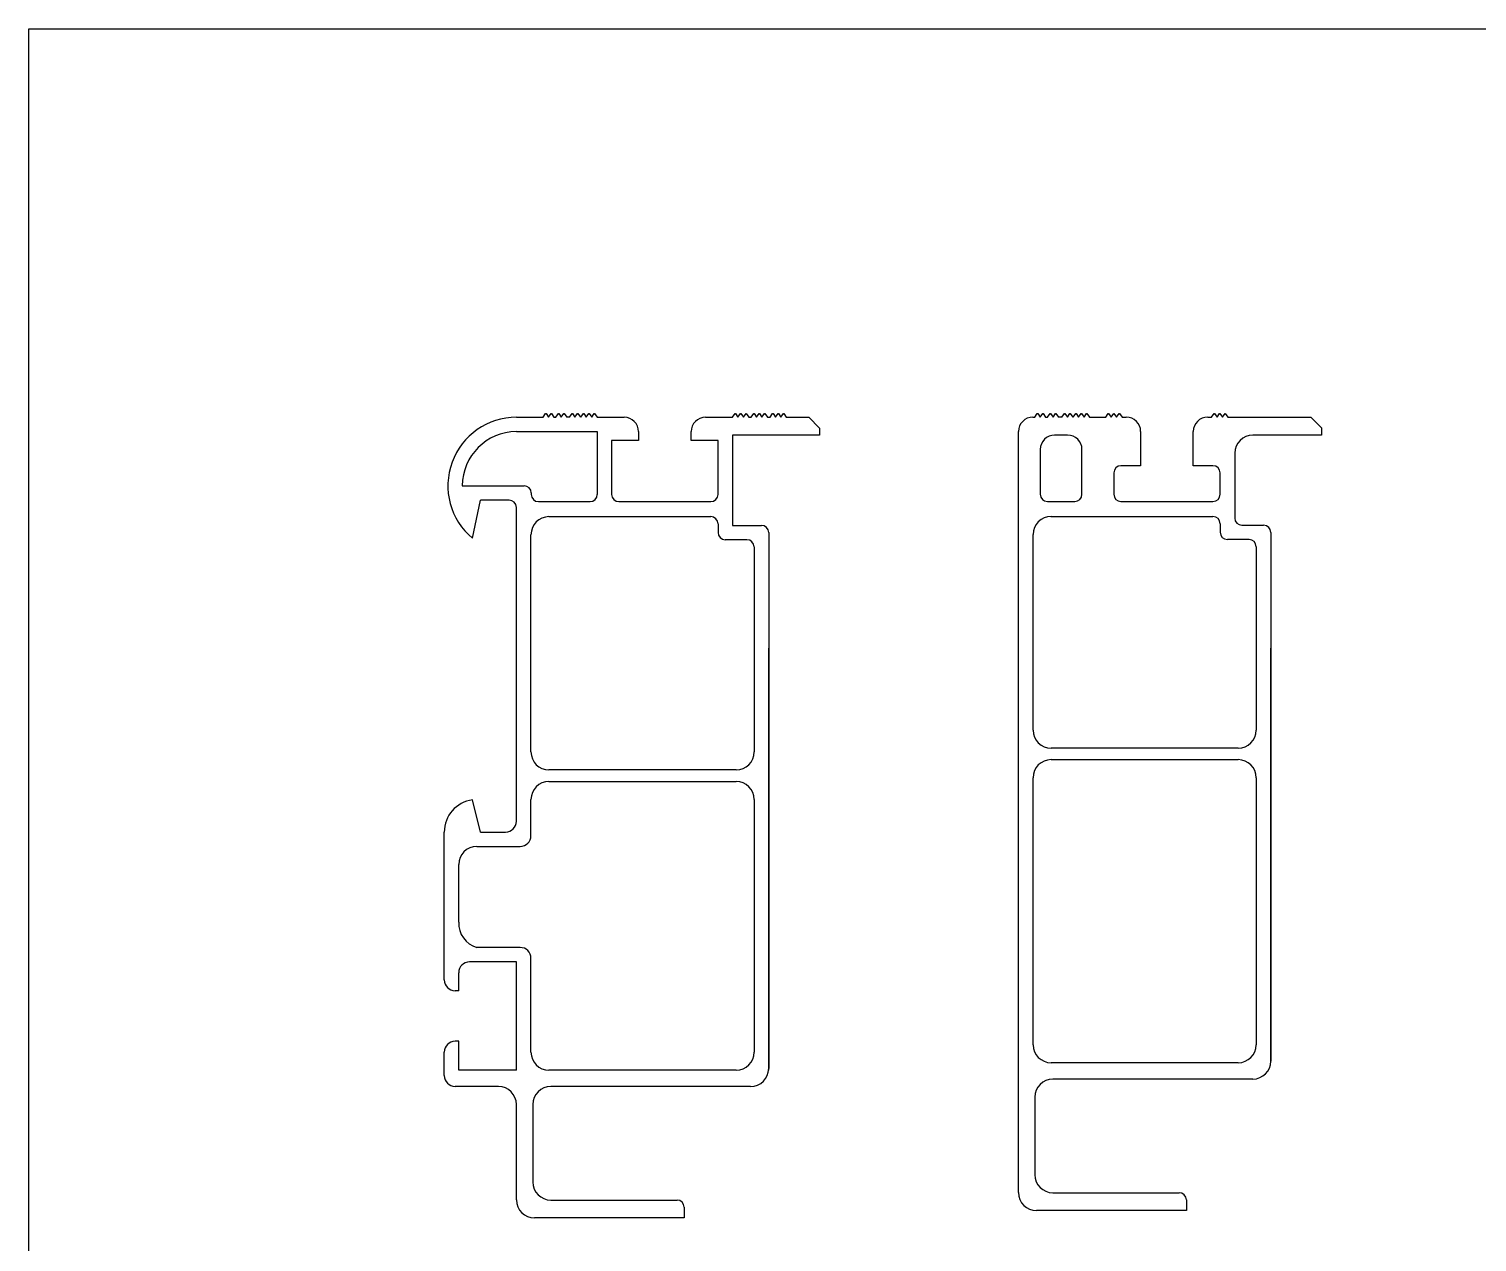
# Model space of a CAD drawing. Header units: millimetres. Extents: x -1461755 to -1310892, y 1449272 to 1531173.
# Drawn here: x -1317987.9 to -1317586.3, y 1510698.2 to 1511034.5 of the extents above; entities that cross this region are included whole.
import ezdxf

# ---------------------------------------------------------------- set-up
doc = ezdxf.new("R2010")
doc.units = ezdxf.units.MM
doc.header["$LTSCALE"] = 10
doc.layers.get('0').update_dxf_attribs({"linetype": 'CONTINUOUS'})
doc.layers.add('铝合金', color=7, linetype='CONTINUOUS')

msp = doc.modelspace()

# ---------------------------------------------------------------- linework, layer by layer
msp.add_lwpolyline([(-1317987.92, 1511034.49), (-1316412.16, 1511034.49), (-1316412.16, 1507788.11), (-1317987.92, 1507788.11)], close=True)
at = {"layer": '铝合金'}
for p, q in [((-1317845.3, 1510926.85, 0), (-1317844.61, 1510927.84, 0)), ((-1317844.61, 1510927.84, 0), (-1317844.49, 1510927.84, 0)), ((-1317844.49, 1510927.84, 0), (-1317843.81, 1510926.85, 0)), ((-1317843.81, 1510926.85, 0), (-1317843.12, 1510927.84, 0)), ((-1317843.12, 1510927.84, 0), (-1317843, 1510927.84, 0)), ((-1317843, 1510927.84, 0), (-1317842.32, 1510926.85, 0)), ((-1317841.75, 1510926.85, 0), (-1317841.07, 1510927.84, 0)), ((-1317841.07, 1510927.84, 0), (-1317840.95, 1510927.84, 0)), ((-1317840.95, 1510927.84, 0), (-1317840.26, 1510926.85, 0)), ((-1317840.26, 1510926.85, 0), (-1317839.58, 1510927.84, 0)), ((-1317839.58, 1510927.84, 0), (-1317839.46, 1510927.84, 0)), ((-1317839.46, 1510927.84, 0), (-1317838.77, 1510926.85, 0)), ((-1317837.96, 1510926.85, 0), (-1317837.27, 1510927.84, 0)), ((-1317837.27, 1510927.84, 0), (-1317837.15, 1510927.84, 0)), ((-1317837.15, 1510927.84, 0), (-1317836.47, 1510926.85, 0)), ((-1317836.47, 1510926.85, 0), (-1317835.78, 1510927.84, 0)), ((-1317835.78, 1510927.84, 0), (-1317835.66, 1510927.84, 0)), ((-1317835.66, 1510927.84, 0), (-1317834.98, 1510926.85, 0)), ((-1317834.83, 1510926.85, 0), (-1317834.09, 1510927.84, 0)), ((-1317834.09, 1510927.84, 0), (-1317834.03, 1510927.84, 0)), ((-1317834.03, 1510927.84, 0), (-1317833.34, 1510926.85, 0)), ((-1317833.34, 1510926.85, 0), (-1317832.6, 1510927.84, 0)), ((-1317832.6, 1510927.84, 0), (-1317832.53, 1510927.84, 0)), ((-1317832.53, 1510927.84, 0), (-1317831.79, 1510926.85, 0)), ((-1317831.79, 1510926.85, 0), (-1317831.11, 1510927.84, 0)), ((-1317831.11, 1510927.84, 0), (-1317831.04, 1510927.84, 0)), ((-1317831.04, 1510927.84, 0), (-1317830.3, 1510926.85, 0)), ((-1317792.75, 1510926.85, 0), (-1317792.06, 1510927.84, 0)), ((-1317792.06, 1510927.84, 0), (-1317791.94, 1510927.84, 0)), ((-1317791.94, 1510927.84, 0), (-1317791.26, 1510926.85, 0)), ((-1317791.26, 1510926.85, 0), (-1317790.57, 1510927.84, 0)), ((-1317790.57, 1510927.84, 0), (-1317790.45, 1510927.84, 0)), ((-1317790.45, 1510927.84, 0), (-1317789.77, 1510926.85, 0)), ((-1317789.77, 1510926.85, 0), (-1317789.02, 1510927.84, 0)), ((-1317789.02, 1510927.84, 0), (-1317788.96, 1510927.84, 0)), ((-1317788.96, 1510927.84, 0), (-1317788.27, 1510926.85, 0)), ((-1317787.59, 1510926.85, 0), (-1317786.91, 1510927.84, 0)), ((-1317786.91, 1510927.84, 0), (-1317786.79, 1510927.84, 0)), ((-1317786.79, 1510927.84, 0), (-1317786.1, 1510926.85, 0)), ((-1317786.1, 1510926.85, 0), (-1317785.42, 1510927.84, 0)), ((-1317785.42, 1510927.84, 0), (-1317785.3, 1510927.84, 0)), ((-1317785.3, 1510927.84, 0), (-1317784.61, 1510926.85, 0)), ((-1317784.61, 1510926.85, 0), (-1317783.87, 1510927.84, 0)), ((-1317783.87, 1510927.84, 0), (-1317783.8, 1510927.84, 0)), ((-1317783.8, 1510927.84, 0), (-1317783.12, 1510926.85, 0)), ((-1317782.33, 1510926.85, 0), (-1317781.65, 1510927.84, 0)), ((-1317781.65, 1510927.84, 0), (-1317781.52, 1510927.84, 0)), ((-1317781.52, 1510927.84, 0), (-1317780.84, 1510926.85, 0)), ((-1317780.84, 1510926.85, 0), (-1317780.16, 1510927.84, 0)), ((-1317780.16, 1510927.84, 0), (-1317780.03, 1510927.84, 0)), ((-1317780.03, 1510927.84, 0), (-1317779.35, 1510926.85, 0)), ((-1317779.35, 1510926.85, 0), (-1317778.6, 1510927.84, 0)), ((-1317778.6, 1510927.84, 0), (-1317778.54, 1510927.84, 0)), ((-1317778.54, 1510927.84, 0), (-1317777.86, 1510926.85, 0)), ((-1317708.92, 1510926.88, 0), (-1317708.24, 1510927.88, 0)), ((-1317708.24, 1510927.88, 0), (-1317708.11, 1510927.88, 0)), ((-1317708.11, 1510927.88, 0), (-1317707.43, 1510926.88, 0)), ((-1317707.43, 1510926.88, 0), (-1317706.74, 1510927.88, 0)), ((-1317706.74, 1510927.88, 0), (-1317706.62, 1510927.88, 0)), ((-1317706.62, 1510927.88, 0), (-1317705.94, 1510926.88, 0)), ((-1317705.37, 1510926.88, 0), (-1317704.69, 1510927.88, 0)), ((-1317704.69, 1510927.88, 0), (-1317704.57, 1510927.88, 0)), ((-1317704.57, 1510927.88, 0), (-1317703.88, 1510926.88, 0)), ((-1317703.88, 1510926.88, 0), (-1317703.2, 1510927.88, 0)), ((-1317703.2, 1510927.88, 0), (-1317703.08, 1510927.88, 0)), ((-1317703.08, 1510927.88, 0), (-1317702.39, 1510926.88, 0)), ((-1317701.4, 1510926.88, 0), (-1317700.72, 1510927.88, 0)), ((-1317700.72, 1510927.88, 0), (-1317700.59, 1510927.88, 0)), ((-1317700.59, 1510927.88, 0), (-1317699.91, 1510926.88, 0)), ((-1317699.91, 1510926.88, 0), (-1317699.23, 1510927.88, 0)), ((-1317699.23, 1510927.88, 0), (-1317699.1, 1510927.88, 0)), ((-1317699.1, 1510927.88, 0), (-1317698.42, 1510926.88, 0)), ((-1317698.28, 1510926.88, 0), (-1317697.53, 1510927.88, 0)), ((-1317697.53, 1510927.88, 0), (-1317697.47, 1510927.88, 0)), ((-1317697.47, 1510927.88, 0), (-1317696.79, 1510926.88, 0)), ((-1317696.79, 1510926.88, 0), (-1317696.04, 1510927.88, 0)), ((-1317696.04, 1510927.88, 0), (-1317695.98, 1510927.88, 0)), ((-1317695.98, 1510927.88, 0), (-1317695.23, 1510926.88, 0)), ((-1317695.23, 1510926.88, 0), (-1317694.55, 1510927.88, 0)), ((-1317694.55, 1510927.88, 0), (-1317694.49, 1510927.88, 0)), ((-1317694.49, 1510927.88, 0), (-1317693.74, 1510926.88, 0)), ((-1317689.27, 1510926.88, 0), (-1317688.58, 1510927.88, 0)), ((-1317688.58, 1510927.88, 0), (-1317688.46, 1510927.88, 0)), ((-1317688.46, 1510927.88, 0), (-1317687.78, 1510926.88, 0)), ((-1317687.78, 1510926.88, 0), (-1317687.03, 1510927.88, 0)), ((-1317687.03, 1510927.88, 0), (-1317686.97, 1510927.88, 0)), ((-1317686.97, 1510927.88, 0), (-1317686.29, 1510926.88, 0)), ((-1317686.29, 1510926.88, 0), (-1317685.54, 1510927.88, 0)), ((-1317685.54, 1510927.88, 0), (-1317685.48, 1510927.88, 0)), ((-1317685.48, 1510927.88, 0), (-1317684.73, 1510926.88, 0)), ((-1317659.88, 1510926.88, 0), (-1317659.2, 1510927.88, 0)), ((-1317659.2, 1510927.88, 0), (-1317659.07, 1510927.88, 0)), ((-1317659.07, 1510927.88, 0), (-1317658.39, 1510926.88, 0)), ((-1317658.39, 1510926.88, 0), (-1317657.71, 1510927.88, 0)), ((-1317657.71, 1510927.88, 0), (-1317657.58, 1510927.88, 0)), ((-1317657.58, 1510927.88, 0), (-1317656.9, 1510926.88, 0)), ((-1317656.9, 1510926.88, 0), (-1317656.15, 1510927.88, 0)), ((-1317656.15, 1510927.88, 0), (-1317656.09, 1510927.88, 0)), ((-1317656.09, 1510927.88, 0), (-1317655.41, 1510926.88, 0)), ((-1317852.72, 1510926.85, 0), (-1317845.3, 1510926.85, 0)), ((-1317842.32, 1510926.85, 0), (-1317841.75, 1510926.85, 0)), ((-1317837.96, 1510926.85, 0), (-1317838.77, 1510926.85, 0)), ((-1317830.3, 1510926.85, 0), (-1317822.84, 1510926.85, 0)), ((-1317800.24, 1510926.85, 0), (-1317792.75, 1510926.85, 0)), ((-1317788.27, 1510926.85, 0), (-1317787.59, 1510926.85, 0)), ((-1317783.12, 1510926.85, 0), (-1317782.33, 1510926.85, 0)), ((-1317777.86, 1510926.85, 0), (-1317771.62, 1510926.85, 0)), ((-1317771.62, 1510926.85, 0), (-1317768.64, 1510923.86, 0)), ((-1317768.64, 1510923.86, 0), (-1317768.64, 1510921.88, 0)), ((-1317709.45, 1510926.88, 0), (-1317708.92, 1510926.88, 0)), ((-1317705.94, 1510926.88, 0), (-1317705.37, 1510926.88, 0)), ((-1317701.4, 1510926.88, 0), (-1317702.39, 1510926.88, 0)), ((-1317693.74, 1510926.88, 0), (-1317689.27, 1510926.88, 0)), ((-1317684.73, 1510926.88, 0), (-1317683.58, 1510926.88, 0)), ((-1317660.98, 1510926.88, 0), (-1317659.88, 1510926.88, 0)), ((-1317655.41, 1510926.88, 0), (-1317632.36, 1510926.88, 0)), ((-1317632.36, 1510926.88, 0), (-1317629.38, 1510923.9, 0)), ((-1317629.38, 1510923.9, 0), (-1317629.38, 1510921.91, 0)), ((-1317852.72, 1510922.85, 0), (-1317830.3, 1510922.85, 0)), ((-1317830.3, 1510922.85, 0), (-1317830.3, 1510905.45, 0)), ((-1317818.84, 1510920.36, 0), (-1317826.3, 1510920.36, 0)), ((-1317826.3, 1510920.36, 0), (-1317826.3, 1510905.45, 0)), ((-1317818.84, 1510922.85, 0), (-1317818.84, 1510920.36, 0)), ((-1317804.24, 1510920.36, 0), (-1317804.24, 1510922.85, 0)), ((-1317796.79, 1510920.36, 0), (-1317804.24, 1510920.36, 0)), ((-1317796.79, 1510905.45, 0), (-1317796.79, 1510920.36, 0)), ((-1317768.64, 1510921.88, 0), (-1317792.75, 1510921.88, 0)), ((-1317792.75, 1510921.88, 0), (-1317792.75, 1510896.88, 0)), ((-1317713.45, 1510711.88, 0), (-1317713.45, 1510922.88, 0)), ((-1317699.85, 1510921.91, 0), (-1317703.43, 1510921.91, 0)), ((-1317679.58, 1510922.88, 0), (-1317679.58, 1510913.4, 0)), ((-1317664.98, 1510913.4, 0), (-1317664.98, 1510922.88, 0)), ((-1317629.38, 1510921.91, 0), (-1317648.48, 1510921.91, 0)), ((-1317707.43, 1510917.91, 0), (-1317707.43, 1510905.49, 0)), ((-1317695.85, 1510905.49, 0), (-1317695.85, 1510917.91, 0)), ((-1317653.48, 1510916.91, 0), (-1317653.48, 1510898.91, 0)), ((-1317679.58, 1510913.4, 0), (-1317685.03, 1510913.4, 0)), ((-1317659.52, 1510913.4, 0), (-1317664.98, 1510913.4, 0)), ((-1317867.72, 1510907.85, 0), (-1317850.6, 1510907.85, 0)), ((-1317687.03, 1510911.4, 0), (-1317687.03, 1510905.49, 0)), ((-1317657.52, 1510905.49, 0), (-1317657.52, 1510911.4, 0)), ((-1317864.93, 1510893.29, 0), (-1317862.72, 1510903.85, 0)), ((-1317854.72, 1510903.85, 0), (-1317862.72, 1510903.85, 0)), ((-1317848.6, 1510905.85, 0), (-1317848.6, 1510905.45, 0)), ((-1317846.6, 1510903.45, 0), (-1317832.3, 1510903.45, 0)), ((-1317824.31, 1510903.45, 0), (-1317798.77, 1510903.45, 0)), ((-1317824.3, 1510903.45, 0), (-1317798.79, 1510903.45, 0)), ((-1317705.43, 1510903.49, 0), (-1317697.85, 1510903.49, 0)), ((-1317685.04, 1510903.49, 0), (-1317659.51, 1510903.49, 0)), ((-1317685.03, 1510903.49, 0), (-1317659.52, 1510903.49, 0)), ((-1317852.72, 1510814.85, 0), (-1317852.72, 1510901.85, 0)), ((-1317843.71, 1510899.29, 0), (-1317798.79, 1510899.29, 0)), ((-1317796.79, 1510897.29, 0), (-1317796.79, 1510894.9, 0)), ((-1317792.75, 1510896.88, 0), (-1317784.75, 1510896.88, 0)), ((-1317704.45, 1510899.33, 0), (-1317659.52, 1510899.33, 0)), ((-1317657.52, 1510897.33, 0), (-1317657.52, 1510894.94, 0)), ((-1317651.48, 1510896.91, 0), (-1317645.48, 1510896.91, 0)), ((-1317848.68, 1510834.05, 0), (-1317848.68, 1510894.29, 0)), ((-1317788.79, 1510892.9, 0), (-1317794.79, 1510892.9, 0)), ((-1317782.75, 1510894.88, 0), (-1317782.75, 1510746.32, 0)), ((-1317709.42, 1510840.09, 0), (-1317709.42, 1510894.33, 0)), ((-1317649.52, 1510892.94, 0), (-1317655.52, 1510892.94, 0)), ((-1317643.48, 1510894.91, 0), (-1317643.48, 1510748.36, 0)), ((-1317786.79, 1510890.9, 0), (-1317786.79, 1510834.05, 0)), ((-1317647.52, 1510890.94, 0), (-1317647.52, 1510840.09, 0)), ((-1317782.75, 1510745.85, 0), (-1317782.75, 1510862.82, 0)), ((-1317643.48, 1510747.89, 0), (-1317643.48, 1510862.86, 0)), ((-1317652.52, 1510835.09, 0), (-1317704.42, 1510835.09, 0)), ((-1317704.42, 1510831.92, 0), (-1317652.52, 1510831.92, 0)), ((-1317791.79, 1510829.05, 0), (-1317843.68, 1510829.05, 0)), ((-1317843.68, 1510825.88, 0), (-1317791.79, 1510825.88, 0)), ((-1317709.42, 1510752.89, 0), (-1317709.42, 1510826.92, 0)), ((-1317647.52, 1510826.92, 0), (-1317647.52, 1510752.89, 0)), ((-1317862.72, 1510811.85, 0), (-1317864.93, 1510820.76, 0)), ((-1317848.68, 1510810.85, 0), (-1317848.68, 1510820.88, 0)), ((-1317786.79, 1510820.88, 0), (-1317786.79, 1510750.85, 0)), ((-1317872.72, 1510770.85, 0), (-1317872.72, 1510811.85, 0)), ((-1317862.72, 1510811.85, 0), (-1317855.72, 1510811.85, 0)), ((-1317863.72, 1510807.85, 0), (-1317851.68, 1510807.85, 0)), ((-1317868.72, 1510786.85, 0), (-1317868.72, 1510802.85, 0)), ((-1317851.68, 1510779.85, 0), (-1317863.72, 1510779.85, 0)), ((-1317852.72, 1510775.85, 0), (-1317865.72, 1510775.85, 0)), ((-1317852.72, 1510745.85, 0), (-1317852.72, 1510775.85, 0)), ((-1317848.68, 1510750.85, 0), (-1317848.68, 1510776.85, 0)), ((-1317868.72, 1510767.85, 0), (-1317868.72, 1510772.85, 0)), ((-1317868.72, 1510767.85, 0), (-1317869.72, 1510767.85, 0)), ((-1317872.72, 1510744.32, 0), (-1317872.72, 1510750.85, 0)), ((-1317868.72, 1510753.85, 0), (-1317869.72, 1510753.85, 0)), ((-1317868.72, 1510745.85, 0), (-1317868.72, 1510753.85, 0)), ((-1317652.52, 1510747.89, 0), (-1317704.42, 1510747.89, 0)), ((-1317852.72, 1510745.85, 0), (-1317868.72, 1510745.85, 0)), ((-1317791.79, 1510745.85, 0), (-1317843.68, 1510745.85, 0)), ((-1317648.48, 1510743.36, 0), (-1317703.92, 1510743.36, 0)), ((-1317857.72, 1510741.32, 0), (-1317869.72, 1510741.32, 0)), ((-1317787.75, 1510741.32, 0), (-1317843.19, 1510741.32, 0)), ((-1317852.72, 1510709.85, 0), (-1317852.72, 1510736.32, 0)), ((-1317848.19, 1510736.32, 0), (-1317848.19, 1510714.82, 0)), ((-1317708.92, 1510738.36, 0), (-1317708.92, 1510716.85, 0)), ((-1317703.92, 1510711.85, 0), (-1317668.9, 1510711.85, 0)), ((-1317843.19, 1510709.82, 0), (-1317808.17, 1510709.82, 0)), ((-1317806.17, 1510707.82, 0), (-1317806.17, 1510704.85, 0)), ((-1317666.9, 1510706.88, 0), (-1317708.45, 1510706.88, 0)), ((-1317666.9, 1510709.85, 0), (-1317666.9, 1510706.88, 0)), ((-1317806.17, 1510704.85, 0), (-1317847.72, 1510704.85, 0))]:
    msp.add_line(p, q, dxfattribs=at)
for centre, radius, start, end in [((-1317852.72, 1510907.85, 0), 19, 90, 230), ((-1317822.84, 1510922.85, 0), 4, 0, 90), ((-1317800.24, 1510922.85, 0), 4, 90, 180), ((-1317709.45, 1510922.88, 0), 4, 90, 180), ((-1317683.58, 1510922.88, 0), 4, 0, 90), ((-1317660.98, 1510922.88, 0), 4, 90, 180), ((-1317852.72, 1510907.85, 0), 15, 90, 180), ((-1317703.43, 1510917.91, 0), 4, 90, 180), ((-1317699.85, 1510917.91, 0), 4, 0, 90), ((-1317648.48, 1510916.91, 0), 5, 90, 180), ((-1317685.03, 1510911.4, 0), 2, 90, 180), ((-1317659.52, 1510911.4, 0), 2, 0, 90), ((-1317850.6, 1510905.85, 0), 2, 0, 90), ((-1317854.72, 1510901.85, 0), 2, 0, 90), ((-1317846.6, 1510905.45, 0), 2, 180, 270), ((-1317832.3, 1510905.45, 0), 2, 270, 0), ((-1317824.3, 1510905.45, 0), 2, 180, 270), ((-1317798.79, 1510905.45, 0), 2, 270, 0), ((-1317705.43, 1510905.49, 0), 2, 180, 270), ((-1317697.85, 1510905.49, 0), 2, 270, 0), ((-1317685.03, 1510905.49, 0), 2, 180, 270), ((-1317659.52, 1510905.49, 0), 2, 270, 0), ((-1317843.68, 1510894.29, 0), 5, 90, 180), ((-1317798.79, 1510897.29, 0), 2, 0, 90), ((-1317784.75, 1510894.88, 0), 2, 0, 90), ((-1317704.42, 1510894.33, 0), 5, 90, 180), ((-1317659.52, 1510897.33, 0), 2, 0, 90), ((-1317651.48, 1510898.91, 0), 2, 180, 270), ((-1317645.48, 1510894.91, 0), 2, 0, 90), ((-1317794.79, 1510894.9, 0), 2, 180, 270), ((-1317788.79, 1510890.9, 0), 2, 0, 90), ((-1317655.52, 1510894.94, 0), 2, 180, 270), ((-1317649.52, 1510890.94, 0), 2, 0, 90), ((-1317704.42, 1510840.09, 0), 5, 180, 270), ((-1317652.52, 1510840.09, 0), 5, 270, 0), ((-1317843.68, 1510834.05, 0), 5, 180, 270), ((-1317791.79, 1510834.05, 0), 5, 270, 0), ((-1317704.42, 1510826.92, 0), 5, 90, 180), ((-1317652.52, 1510826.92, 0), 5, 0, 90), ((-1317843.68, 1510820.88, 0), 5, 90, 180), ((-1317791.79, 1510820.88, 0), 5, 0, 90), ((-1317863.72, 1510811.85, 0), 9, 97.7455, 180), ((-1317855.72, 1510814.85, 0), 3, 270, 0), ((-1317863.72, 1510802.85, 0), 5, 90, 180), ((-1317851.68, 1510810.85, 0), 3, 270, 0), ((-1317861.68, 1510786.6, 0), 7.05, 177.9322, 253.1432), ((-1317851.68, 1510776.85, 0), 3, 0, 90), ((-1317865.72, 1510772.85, 0), 3, 90, 180), ((-1317869.72, 1510770.85, 0), 3, 180, 270), ((-1317869.72, 1510750.85, 0), 3, 90, 180), ((-1317843.68, 1510750.85, 0), 5, 180, 270), ((-1317791.79, 1510750.85, 0), 5, 270, 0), ((-1317704.42, 1510752.89, 0), 5, 180, 270), ((-1317652.52, 1510752.89, 0), 5, 270, 0), ((-1317648.48, 1510748.36, 0), 5, 270, 0), ((-1317869.72, 1510744.32, 0), 3, 180, 270), ((-1317787.75, 1510746.32, 0), 5, 270, 0), ((-1317703.92, 1510738.36, 0), 5, 90, 180), ((-1317857.72, 1510736.32, 0), 5, 0, 90), ((-1317843.19, 1510736.32, 0), 5, 90, 180), ((-1317843.19, 1510714.82, 0), 5, 180, 270), ((-1317703.92, 1510716.85, 0), 5, 180, 270), ((-1317708.45, 1510711.88, 0), 5, 180, 270), ((-1317668.9, 1510709.85, 0), 2, 0, 90), ((-1317847.72, 1510709.85, 0), 5, 180, 270), ((-1317808.17, 1510707.82, 0), 2, 0, 90)]:
    msp.add_arc(centre, radius, start, end, dxfattribs=at)

doc.saveas('drawing.dxf')
